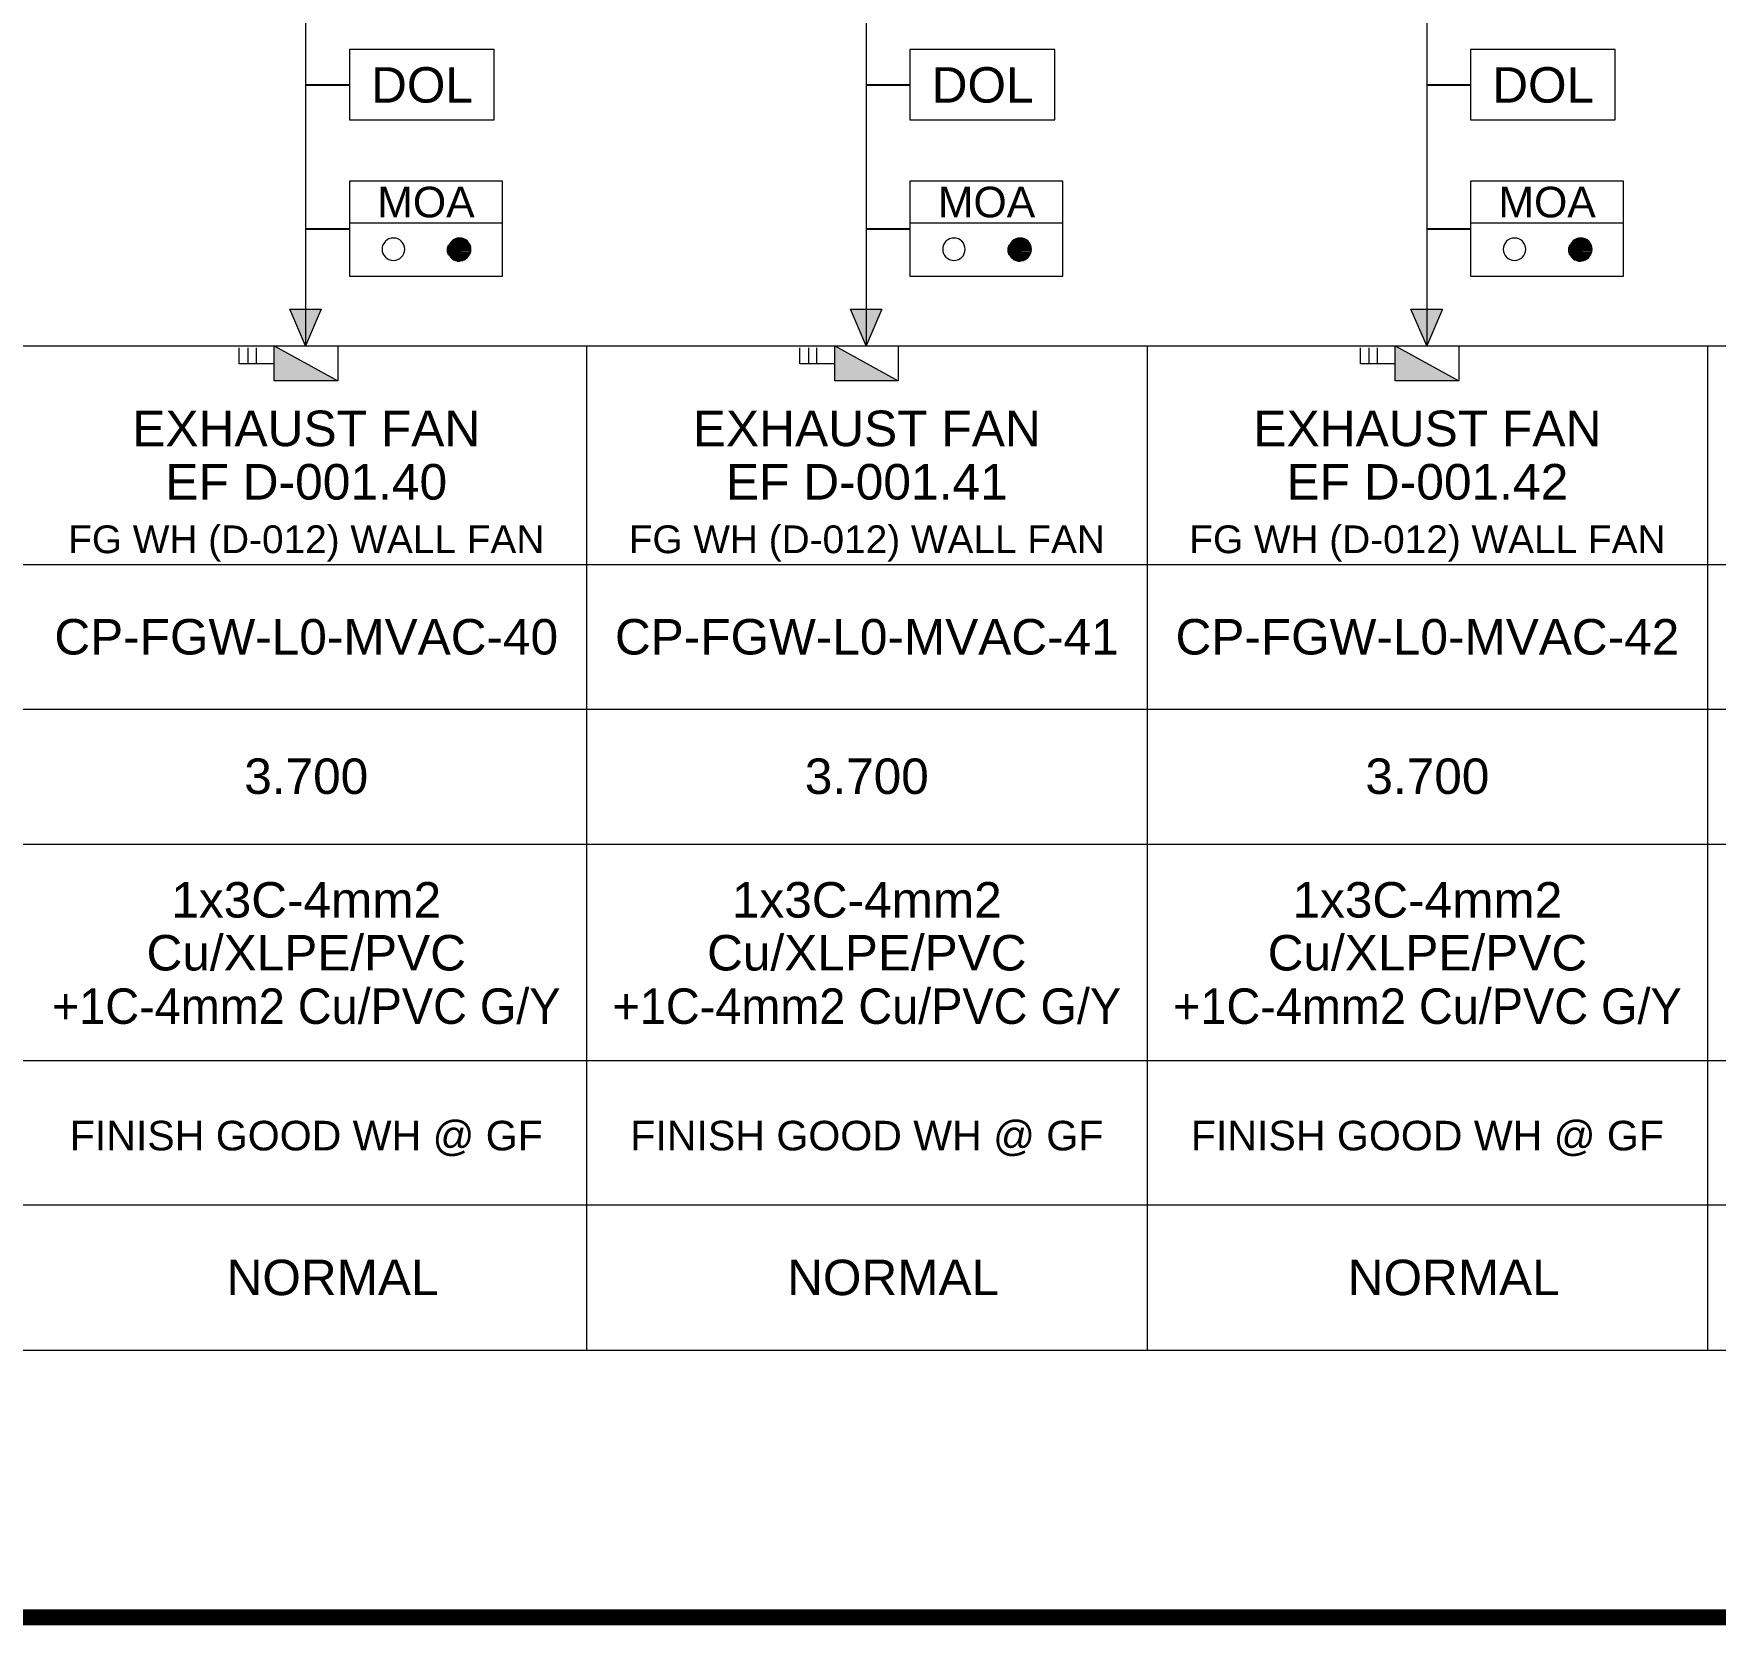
# Model space of a CAD drawing. Header units: millimetres. Extents: x -33055 to 42243, y -56860 to 24450.
# Drawn here: x -6332 to 4087, y -36574 to -26716 of the extents above; entities that cross this region are included whole.
import ezdxf
from ezdxf.enums import TextEntityAlignment as Align

# ---------------------------------------------------------------- set-up
doc = ezdxf.new("R2010")
doc.units = ezdxf.units.MM
for name, color, linetype in [('A-PATT-CONC', 7, 'Continuous'), ('E-BUSBAR', 7, 'Continuous'), ('E-LEADER', 7, 'Continuous'), ('E-SLD', 7, 'Continuous'), ('E-TABLE', 7, 'Continuous'), ('E-TEXT', 7, 'Continuous')]:
    doc.layers.add(name, color=color, linetype=linetype)
doc.styles.add('ARIAL', font='arial.ttf')

msp = doc.modelspace()

# ---------------------------------------------------------------- hatches: boundary and pattern name
at = {"layer": 'A-PATT-CONC'}
h = msp.add_hatch(color=7, dxfattribs=at)
h.dxf.hatch_style = 1
h.paths.add_polyline_path([(-4842, -28652), (-4448, -28868), (-4842, -28868), (-4842, -28652)])
h = msp.add_hatch(color=7, dxfattribs=at)
h.dxf.hatch_style = 1
h.paths.add_polyline_path([(-1369, -28652), (-975, -28868), (-1369, -28868), (-1369, -28652)])
h = msp.add_hatch(color=7, dxfattribs=at)
h.dxf.hatch_style = 1
h.paths.add_polyline_path([(2104, -28652), (2498, -28868), (2104, -28868), (2104, -28652)])
at = {"layer": 'E-SLD'}
h = msp.add_hatch(color=7, dxfattribs=at)
h.dxf.hatch_style = 1
h.paths.add_polyline_path([(-3636, -28025), (-3758, -28025), (-3631, -28029), (-3636, -28025)])
h.paths.add_polyline_path([(-3758, -28025), (-3631, -28029), (-3763, -28029), (-3758, -28025)])
h = msp.add_hatch(color=7, dxfattribs=at)
h.dxf.hatch_style = 1
h.paths.add_polyline_path([(-3640, -28021), (-3754, -28021), (-3636, -28025), (-3640, -28021)])
h.paths.add_polyline_path([(-3754, -28021), (-3636, -28025), (-3758, -28025), (-3754, -28021)])
h = msp.add_hatch(color=7, dxfattribs=at)
h.dxf.hatch_style = 1
h.paths.add_polyline_path([(-3644, -28013), (-3750, -28013), (-3640, -28021), (-3644, -28013)])
h.paths.add_polyline_path([(-3750, -28013), (-3640, -28021), (-3754, -28021), (-3750, -28013)])
h = msp.add_hatch(color=7, dxfattribs=at)
h.dxf.hatch_style = 1
h.paths.add_polyline_path([(-3644, -28008), (-3746, -28008), (-3644, -28013), (-3644, -28008)])
h.paths.add_polyline_path([(-3746, -28008), (-3644, -28013), (-3750, -28013), (-3746, -28008)])
h = msp.add_hatch(color=7, dxfattribs=at)
h.dxf.hatch_style = 1
h.paths.add_polyline_path([(-3652, -28004), (-3741, -28004), (-3644, -28008), (-3652, -28004)])
h.paths.add_polyline_path([(-3741, -28004), (-3644, -28008), (-3746, -28008), (-3741, -28004)])
h = msp.add_hatch(color=7, dxfattribs=at)
h.dxf.hatch_style = 1
h.paths.add_polyline_path([(-3657, -28000), (-3737, -28000), (-3652, -28004), (-3657, -28000)])
h.paths.add_polyline_path([(-3737, -28000), (-3652, -28004), (-3741, -28004), (-3737, -28000)])
h = msp.add_hatch(color=7, dxfattribs=at)
h.dxf.hatch_style = 1
h.paths.add_polyline_path([(-3661, -27996), (-3733, -27996), (-3657, -28000), (-3661, -27996)])
h.paths.add_polyline_path([(-3733, -27996), (-3657, -28000), (-3737, -28000), (-3733, -27996)])
h = msp.add_hatch(color=7, dxfattribs=at)
h.dxf.hatch_style = 1
h.paths.add_polyline_path([(-3669, -27991), (-3724, -27991), (-3661, -27996), (-3669, -27991)])
h.paths.add_polyline_path([(-3724, -27991), (-3661, -27996), (-3733, -27996), (-3724, -27991)])
h = msp.add_hatch(color=7, dxfattribs=at)
h.dxf.hatch_style = 1
h.paths.add_polyline_path([(-3674, -27991), (-3720, -27991), (-3669, -27991), (-3674, -27991)])
h.paths.add_polyline_path([(-3720, -27991), (-3669, -27991), (-3724, -27991), (-3720, -27991)])
h = msp.add_hatch(color=7, dxfattribs=at)
h.dxf.hatch_style = 1
h.paths.add_polyline_path([(-3682, -27987), (-3712, -27987), (-3674, -27991), (-3682, -27987)])
h.paths.add_polyline_path([(-3712, -27987), (-3674, -27991), (-3720, -27991), (-3712, -27987)])
h = msp.add_hatch(color=7, dxfattribs=at)
h.dxf.hatch_style = 1
h.paths.add_polyline_path([(-3691, -27987), (-3708, -27987), (-3682, -27987), (-3691, -27987)])
h.paths.add_polyline_path([(-3708, -27987), (-3682, -27987), (-3712, -27987), (-3708, -27987)])
h = msp.add_hatch(color=7, dxfattribs=at)
h.dxf.hatch_style = 1
h.paths.add_polyline_path([(-3695, -27987), (-3691, -27987), (-3708, -27987), (-3695, -27987)])
h = msp.add_hatch(color=7, dxfattribs=at)
h.dxf.hatch_style = 1
h.paths.add_polyline_path([(-163, -28025), (-285, -28025), (-158, -28029), (-163, -28025)])
h.paths.add_polyline_path([(-285, -28025), (-158, -28029), (-290, -28029), (-285, -28025)])
h = msp.add_hatch(color=7, dxfattribs=at)
h.dxf.hatch_style = 1
h.paths.add_polyline_path([(-167, -28021), (-281, -28021), (-163, -28025), (-167, -28021)])
h.paths.add_polyline_path([(-281, -28021), (-163, -28025), (-285, -28025), (-281, -28021)])
h = msp.add_hatch(color=7, dxfattribs=at)
h.dxf.hatch_style = 1
h.paths.add_polyline_path([(-171, -28013), (-277, -28013), (-167, -28021), (-171, -28013)])
h.paths.add_polyline_path([(-277, -28013), (-167, -28021), (-281, -28021), (-277, -28013)])
h = msp.add_hatch(color=7, dxfattribs=at)
h.dxf.hatch_style = 1
h.paths.add_polyline_path([(-171, -28008), (-273, -28008), (-171, -28013), (-171, -28008)])
h.paths.add_polyline_path([(-273, -28008), (-171, -28013), (-277, -28013), (-273, -28008)])
h = msp.add_hatch(color=7, dxfattribs=at)
h.dxf.hatch_style = 1
h.paths.add_polyline_path([(-179, -28004), (-268, -28004), (-171, -28008), (-179, -28004)])
h.paths.add_polyline_path([(-268, -28004), (-171, -28008), (-273, -28008), (-268, -28004)])
h = msp.add_hatch(color=7, dxfattribs=at)
h.dxf.hatch_style = 1
h.paths.add_polyline_path([(-184, -28000), (-264, -28000), (-179, -28004), (-184, -28000)])
h.paths.add_polyline_path([(-264, -28000), (-179, -28004), (-268, -28004), (-264, -28000)])
h = msp.add_hatch(color=7, dxfattribs=at)
h.dxf.hatch_style = 1
h.paths.add_polyline_path([(-188, -27996), (-260, -27996), (-184, -28000), (-188, -27996)])
h.paths.add_polyline_path([(-260, -27996), (-184, -28000), (-264, -28000), (-260, -27996)])
h = msp.add_hatch(color=7, dxfattribs=at)
h.dxf.hatch_style = 1
h.paths.add_polyline_path([(-196, -27991), (-251, -27991), (-188, -27996), (-196, -27991)])
h.paths.add_polyline_path([(-251, -27991), (-188, -27996), (-260, -27996), (-251, -27991)])
h = msp.add_hatch(color=7, dxfattribs=at)
h.dxf.hatch_style = 1
h.paths.add_polyline_path([(-201, -27991), (-247, -27991), (-196, -27991), (-201, -27991)])
h.paths.add_polyline_path([(-247, -27991), (-196, -27991), (-251, -27991), (-247, -27991)])
h = msp.add_hatch(color=7, dxfattribs=at)
h.dxf.hatch_style = 1
h.paths.add_polyline_path([(-209, -27987), (-239, -27987), (-201, -27991), (-209, -27987)])
h.paths.add_polyline_path([(-239, -27987), (-201, -27991), (-247, -27991), (-239, -27987)])
h = msp.add_hatch(color=7, dxfattribs=at)
h.dxf.hatch_style = 1
h.paths.add_polyline_path([(-218, -27987), (-235, -27987), (-209, -27987), (-218, -27987)])
h.paths.add_polyline_path([(-235, -27987), (-209, -27987), (-239, -27987), (-235, -27987)])
h = msp.add_hatch(color=7, dxfattribs=at)
h.dxf.hatch_style = 1
h.paths.add_polyline_path([(-222, -27987), (-218, -27987), (-235, -27987), (-222, -27987)])
h = msp.add_hatch(color=7, dxfattribs=at)
h.dxf.hatch_style = 1
h.paths.add_polyline_path([(3310, -28025), (3188, -28025), (3315, -28029), (3310, -28025)])
h.paths.add_polyline_path([(3188, -28025), (3315, -28029), (3183, -28029), (3188, -28025)])
h = msp.add_hatch(color=7, dxfattribs=at)
h.dxf.hatch_style = 1
h.paths.add_polyline_path([(3306, -28021), (3192, -28021), (3310, -28025), (3306, -28021)])
h.paths.add_polyline_path([(3192, -28021), (3310, -28025), (3188, -28025), (3192, -28021)])
h = msp.add_hatch(color=7, dxfattribs=at)
h.dxf.hatch_style = 1
h.paths.add_polyline_path([(3302, -28013), (3196, -28013), (3306, -28021), (3302, -28013)])
h.paths.add_polyline_path([(3196, -28013), (3306, -28021), (3192, -28021), (3196, -28013)])
h = msp.add_hatch(color=7, dxfattribs=at)
h.dxf.hatch_style = 1
h.paths.add_polyline_path([(3302, -28008), (3200, -28008), (3302, -28013), (3302, -28008)])
h.paths.add_polyline_path([(3200, -28008), (3302, -28013), (3196, -28013), (3200, -28008)])
h = msp.add_hatch(color=7, dxfattribs=at)
h.dxf.hatch_style = 1
h.paths.add_polyline_path([(3294, -28004), (3205, -28004), (3302, -28008), (3294, -28004)])
h.paths.add_polyline_path([(3205, -28004), (3302, -28008), (3200, -28008), (3205, -28004)])
h = msp.add_hatch(color=7, dxfattribs=at)
h.dxf.hatch_style = 1
h.paths.add_polyline_path([(3289, -28000), (3209, -28000), (3294, -28004), (3289, -28000)])
h.paths.add_polyline_path([(3209, -28000), (3294, -28004), (3205, -28004), (3209, -28000)])
h = msp.add_hatch(color=7, dxfattribs=at)
h.dxf.hatch_style = 1
h.paths.add_polyline_path([(3285, -27996), (3213, -27996), (3289, -28000), (3285, -27996)])
h.paths.add_polyline_path([(3213, -27996), (3289, -28000), (3209, -28000), (3213, -27996)])
h = msp.add_hatch(color=7, dxfattribs=at)
h.dxf.hatch_style = 1
h.paths.add_polyline_path([(3277, -27991), (3222, -27991), (3285, -27996), (3277, -27991)])
h.paths.add_polyline_path([(3222, -27991), (3285, -27996), (3213, -27996), (3222, -27991)])
h = msp.add_hatch(color=7, dxfattribs=at)
h.dxf.hatch_style = 1
h.paths.add_polyline_path([(3272, -27991), (3226, -27991), (3277, -27991), (3272, -27991)])
h.paths.add_polyline_path([(3226, -27991), (3277, -27991), (3222, -27991), (3226, -27991)])
h = msp.add_hatch(color=7, dxfattribs=at)
h.dxf.hatch_style = 1
h.paths.add_polyline_path([(3264, -27987), (3234, -27987), (3272, -27991), (3264, -27987)])
h.paths.add_polyline_path([(3234, -27987), (3272, -27991), (3226, -27991), (3234, -27987)])
h = msp.add_hatch(color=7, dxfattribs=at)
h.dxf.hatch_style = 1
h.paths.add_polyline_path([(3255, -27987), (3238, -27987), (3264, -27987), (3255, -27987)])
h.paths.add_polyline_path([(3238, -27987), (3264, -27987), (3234, -27987), (3238, -27987)])
h = msp.add_hatch(color=7, dxfattribs=at)
h.dxf.hatch_style = 1
h.paths.add_polyline_path([(3251, -27987), (3255, -27987), (3238, -27987), (3251, -27987)])
h = msp.add_hatch(color=7, dxfattribs=at)
h.dxf.hatch_style = 1
h.paths.add_polyline_path([(-3631, -28038), (-3763, -28038), (-3627, -28042), (-3631, -28038)])
h.paths.add_polyline_path([(-3763, -28038), (-3627, -28042), (-3767, -28042), (-3763, -28038)])
h = msp.add_hatch(color=7, dxfattribs=at)
h.dxf.hatch_style = 1
h.paths.add_polyline_path([(-3627, -28042), (-3767, -28042), (-3627, -28051), (-3627, -28042)])
h.paths.add_polyline_path([(-3767, -28042), (-3627, -28051), (-3767, -28051), (-3767, -28042)])
h = msp.add_hatch(color=7, dxfattribs=at)
h.dxf.hatch_style = 1
h.paths.add_polyline_path([(-3627, -28051), (-3767, -28051), (-3627, -28055), (-3627, -28051)])
h.paths.add_polyline_path([(-3767, -28051), (-3627, -28055), (-3767, -28055), (-3767, -28051)])
h = msp.add_hatch(color=7, dxfattribs=at)
h.dxf.hatch_style = 1
h.paths.add_polyline_path([(-3627, -28055), (-3767, -28055), (-3627, -28063), (-3627, -28055)])
h.paths.add_polyline_path([(-3767, -28055), (-3627, -28063), (-3767, -28063), (-3767, -28055)])
h = msp.add_hatch(color=7, dxfattribs=at)
h.dxf.hatch_style = 1
h.paths.add_polyline_path([(-3627, -28063), (-3767, -28063), (-3627, -28072), (-3627, -28063)])
h.paths.add_polyline_path([(-3767, -28063), (-3627, -28072), (-3767, -28072), (-3767, -28063)])
h = msp.add_hatch(color=7, dxfattribs=at)
h.dxf.hatch_style = 1
h.paths.add_polyline_path([(-3627, -28072), (-3767, -28072), (-3631, -28076), (-3627, -28072)])
h.paths.add_polyline_path([(-3767, -28072), (-3631, -28076), (-3763, -28076), (-3767, -28072)])
h = msp.add_hatch(color=7, dxfattribs=at)
h.dxf.hatch_style = 1
h.paths.add_polyline_path([(-3631, -28029), (-3763, -28029), (-3631, -28038), (-3631, -28029)])
h.paths.add_polyline_path([(-3763, -28029), (-3631, -28038), (-3763, -28038), (-3763, -28029)])
h = msp.add_hatch(color=7, dxfattribs=at)
h.dxf.hatch_style = 1
h.paths.add_polyline_path([(-3631, -28076), (-3763, -28076), (-3631, -28085), (-3631, -28076)])
h.paths.add_polyline_path([(-3763, -28076), (-3631, -28085), (-3763, -28085), (-3763, -28076)])
h = msp.add_hatch(color=7, dxfattribs=at)
h.dxf.hatch_style = 1
h.paths.add_polyline_path([(-3631, -28085), (-3763, -28085), (-3636, -28089), (-3631, -28085)])
h.paths.add_polyline_path([(-3763, -28085), (-3636, -28089), (-3758, -28089), (-3763, -28085)])
h = msp.add_hatch(color=7, dxfattribs=at)
h.dxf.hatch_style = 1
h.paths.add_polyline_path([(-3636, -28089), (-3758, -28089), (-3640, -28093), (-3636, -28089)])
h.paths.add_polyline_path([(-3758, -28089), (-3640, -28093), (-3754, -28093), (-3758, -28089)])
h = msp.add_hatch(color=7, dxfattribs=at)
h.dxf.hatch_style = 1
h.paths.add_polyline_path([(-3640, -28093), (-3754, -28093), (-3644, -28101), (-3640, -28093)])
h.paths.add_polyline_path([(-3754, -28093), (-3644, -28101), (-3750, -28101), (-3754, -28093)])
h = msp.add_hatch(color=7, dxfattribs=at)
h.dxf.hatch_style = 1
h.paths.add_polyline_path([(-3644, -28101), (-3750, -28101), (-3644, -28106), (-3644, -28101)])
h.paths.add_polyline_path([(-3750, -28101), (-3644, -28106), (-3746, -28106), (-3750, -28101)])
h = msp.add_hatch(color=7, dxfattribs=at)
h.dxf.hatch_style = 1
h.paths.add_polyline_path([(-3644, -28106), (-3746, -28106), (-3652, -28110), (-3644, -28106)])
h.paths.add_polyline_path([(-3746, -28106), (-3652, -28110), (-3741, -28110), (-3746, -28106)])
h = msp.add_hatch(color=7, dxfattribs=at)
h.dxf.hatch_style = 1
h.paths.add_polyline_path([(-3652, -28110), (-3741, -28110), (-3657, -28114), (-3652, -28110)])
h.paths.add_polyline_path([(-3741, -28110), (-3657, -28114), (-3737, -28114), (-3741, -28110)])
h = msp.add_hatch(color=7, dxfattribs=at)
h.dxf.hatch_style = 1
h.paths.add_polyline_path([(-3657, -28114), (-3737, -28114), (-3661, -28118), (-3657, -28114)])
h.paths.add_polyline_path([(-3737, -28114), (-3661, -28118), (-3733, -28118), (-3737, -28114)])
h = msp.add_hatch(color=7, dxfattribs=at)
h.dxf.hatch_style = 1
h.paths.add_polyline_path([(-3661, -28118), (-3733, -28118), (-3669, -28118), (-3661, -28118)])
h.paths.add_polyline_path([(-3733, -28118), (-3669, -28118), (-3724, -28118), (-3733, -28118)])
h = msp.add_hatch(color=7, dxfattribs=at)
h.dxf.hatch_style = 1
h.paths.add_polyline_path([(-3669, -28118), (-3724, -28118), (-3674, -28123), (-3669, -28118)])
h.paths.add_polyline_path([(-3724, -28118), (-3674, -28123), (-3720, -28123), (-3724, -28118)])
h = msp.add_hatch(color=7, dxfattribs=at)
h.dxf.hatch_style = 1
h.paths.add_polyline_path([(-3674, -28123), (-3720, -28123), (-3682, -28123), (-3674, -28123)])
h.paths.add_polyline_path([(-3720, -28123), (-3682, -28123), (-3712, -28123), (-3720, -28123)])
h = msp.add_hatch(color=7, dxfattribs=at)
h.dxf.hatch_style = 1
h.paths.add_polyline_path([(-3712, -28123), (-3708, -28127), (-3691, -28127), (-3712, -28123)])
h.paths.add_polyline_path([(-3708, -28127), (-3691, -28127), (-3695, -28127), (-3708, -28127)])
h = msp.add_hatch(color=7, dxfattribs=at)
h.dxf.hatch_style = 1
h.paths.add_polyline_path([(-3712, -28123), (-3682, -28123), (-3691, -28127), (-3712, -28123)])
h = msp.add_hatch(color=7, dxfattribs=at)
h.dxf.hatch_style = 1
h.paths.add_polyline_path([(-158, -28038), (-290, -28038), (-154, -28042), (-158, -28038)])
h.paths.add_polyline_path([(-290, -28038), (-154, -28042), (-294, -28042), (-290, -28038)])
h = msp.add_hatch(color=7, dxfattribs=at)
h.dxf.hatch_style = 1
h.paths.add_polyline_path([(-154, -28042), (-294, -28042), (-154, -28051), (-154, -28042)])
h.paths.add_polyline_path([(-294, -28042), (-154, -28051), (-294, -28051), (-294, -28042)])
h = msp.add_hatch(color=7, dxfattribs=at)
h.dxf.hatch_style = 1
h.paths.add_polyline_path([(-154, -28051), (-294, -28051), (-154, -28055), (-154, -28051)])
h.paths.add_polyline_path([(-294, -28051), (-154, -28055), (-294, -28055), (-294, -28051)])
h = msp.add_hatch(color=7, dxfattribs=at)
h.dxf.hatch_style = 1
h.paths.add_polyline_path([(-154, -28055), (-294, -28055), (-154, -28063), (-154, -28055)])
h.paths.add_polyline_path([(-294, -28055), (-154, -28063), (-294, -28063), (-294, -28055)])
h = msp.add_hatch(color=7, dxfattribs=at)
h.dxf.hatch_style = 1
h.paths.add_polyline_path([(-154, -28063), (-294, -28063), (-154, -28072), (-154, -28063)])
h.paths.add_polyline_path([(-294, -28063), (-154, -28072), (-294, -28072), (-294, -28063)])
h = msp.add_hatch(color=7, dxfattribs=at)
h.dxf.hatch_style = 1
h.paths.add_polyline_path([(-154, -28072), (-294, -28072), (-158, -28076), (-154, -28072)])
h.paths.add_polyline_path([(-294, -28072), (-158, -28076), (-290, -28076), (-294, -28072)])
h = msp.add_hatch(color=7, dxfattribs=at)
h.dxf.hatch_style = 1
h.paths.add_polyline_path([(-158, -28029), (-290, -28029), (-158, -28038), (-158, -28029)])
h.paths.add_polyline_path([(-290, -28029), (-158, -28038), (-290, -28038), (-290, -28029)])
h = msp.add_hatch(color=7, dxfattribs=at)
h.dxf.hatch_style = 1
h.paths.add_polyline_path([(-158, -28076), (-290, -28076), (-158, -28085), (-158, -28076)])
h.paths.add_polyline_path([(-290, -28076), (-158, -28085), (-290, -28085), (-290, -28076)])
h = msp.add_hatch(color=7, dxfattribs=at)
h.dxf.hatch_style = 1
h.paths.add_polyline_path([(-158, -28085), (-290, -28085), (-163, -28089), (-158, -28085)])
h.paths.add_polyline_path([(-290, -28085), (-163, -28089), (-285, -28089), (-290, -28085)])
h = msp.add_hatch(color=7, dxfattribs=at)
h.dxf.hatch_style = 1
h.paths.add_polyline_path([(-163, -28089), (-285, -28089), (-167, -28093), (-163, -28089)])
h.paths.add_polyline_path([(-285, -28089), (-167, -28093), (-281, -28093), (-285, -28089)])
h = msp.add_hatch(color=7, dxfattribs=at)
h.dxf.hatch_style = 1
h.paths.add_polyline_path([(-167, -28093), (-281, -28093), (-171, -28101), (-167, -28093)])
h.paths.add_polyline_path([(-281, -28093), (-171, -28101), (-277, -28101), (-281, -28093)])
h = msp.add_hatch(color=7, dxfattribs=at)
h.dxf.hatch_style = 1
h.paths.add_polyline_path([(-171, -28101), (-277, -28101), (-171, -28106), (-171, -28101)])
h.paths.add_polyline_path([(-277, -28101), (-171, -28106), (-273, -28106), (-277, -28101)])
h = msp.add_hatch(color=7, dxfattribs=at)
h.dxf.hatch_style = 1
h.paths.add_polyline_path([(-171, -28106), (-273, -28106), (-179, -28110), (-171, -28106)])
h.paths.add_polyline_path([(-273, -28106), (-179, -28110), (-268, -28110), (-273, -28106)])
h = msp.add_hatch(color=7, dxfattribs=at)
h.dxf.hatch_style = 1
h.paths.add_polyline_path([(-179, -28110), (-268, -28110), (-184, -28114), (-179, -28110)])
h.paths.add_polyline_path([(-268, -28110), (-184, -28114), (-264, -28114), (-268, -28110)])
h = msp.add_hatch(color=7, dxfattribs=at)
h.dxf.hatch_style = 1
h.paths.add_polyline_path([(-184, -28114), (-264, -28114), (-188, -28118), (-184, -28114)])
h.paths.add_polyline_path([(-264, -28114), (-188, -28118), (-260, -28118), (-264, -28114)])
h = msp.add_hatch(color=7, dxfattribs=at)
h.dxf.hatch_style = 1
h.paths.add_polyline_path([(-188, -28118), (-260, -28118), (-196, -28118), (-188, -28118)])
h.paths.add_polyline_path([(-260, -28118), (-196, -28118), (-251, -28118), (-260, -28118)])
h = msp.add_hatch(color=7, dxfattribs=at)
h.dxf.hatch_style = 1
h.paths.add_polyline_path([(-196, -28118), (-251, -28118), (-201, -28123), (-196, -28118)])
h.paths.add_polyline_path([(-251, -28118), (-201, -28123), (-247, -28123), (-251, -28118)])
h = msp.add_hatch(color=7, dxfattribs=at)
h.dxf.hatch_style = 1
h.paths.add_polyline_path([(-201, -28123), (-247, -28123), (-209, -28123), (-201, -28123)])
h.paths.add_polyline_path([(-247, -28123), (-209, -28123), (-239, -28123), (-247, -28123)])
h = msp.add_hatch(color=7, dxfattribs=at)
h.dxf.hatch_style = 1
h.paths.add_polyline_path([(-239, -28123), (-235, -28127), (-218, -28127), (-239, -28123)])
h.paths.add_polyline_path([(-235, -28127), (-218, -28127), (-222, -28127), (-235, -28127)])
h = msp.add_hatch(color=7, dxfattribs=at)
h.dxf.hatch_style = 1
h.paths.add_polyline_path([(-239, -28123), (-209, -28123), (-218, -28127), (-239, -28123)])
h = msp.add_hatch(color=7, dxfattribs=at)
h.dxf.hatch_style = 1
h.paths.add_polyline_path([(3315, -28038), (3183, -28038), (3319, -28042), (3315, -28038)])
h.paths.add_polyline_path([(3183, -28038), (3319, -28042), (3179, -28042), (3183, -28038)])
h = msp.add_hatch(color=7, dxfattribs=at)
h.dxf.hatch_style = 1
h.paths.add_polyline_path([(3319, -28042), (3179, -28042), (3319, -28051), (3319, -28042)])
h.paths.add_polyline_path([(3179, -28042), (3319, -28051), (3179, -28051), (3179, -28042)])
h = msp.add_hatch(color=7, dxfattribs=at)
h.dxf.hatch_style = 1
h.paths.add_polyline_path([(3319, -28051), (3179, -28051), (3319, -28055), (3319, -28051)])
h.paths.add_polyline_path([(3179, -28051), (3319, -28055), (3179, -28055), (3179, -28051)])
h = msp.add_hatch(color=7, dxfattribs=at)
h.dxf.hatch_style = 1
h.paths.add_polyline_path([(3319, -28055), (3179, -28055), (3319, -28063), (3319, -28055)])
h.paths.add_polyline_path([(3179, -28055), (3319, -28063), (3179, -28063), (3179, -28055)])
h = msp.add_hatch(color=7, dxfattribs=at)
h.dxf.hatch_style = 1
h.paths.add_polyline_path([(3319, -28063), (3179, -28063), (3319, -28072), (3319, -28063)])
h.paths.add_polyline_path([(3179, -28063), (3319, -28072), (3179, -28072), (3179, -28063)])
h = msp.add_hatch(color=7, dxfattribs=at)
h.dxf.hatch_style = 1
h.paths.add_polyline_path([(3319, -28072), (3179, -28072), (3315, -28076), (3319, -28072)])
h.paths.add_polyline_path([(3179, -28072), (3315, -28076), (3183, -28076), (3179, -28072)])
h = msp.add_hatch(color=7, dxfattribs=at)
h.dxf.hatch_style = 1
h.paths.add_polyline_path([(3315, -28029), (3183, -28029), (3315, -28038), (3315, -28029)])
h.paths.add_polyline_path([(3183, -28029), (3315, -28038), (3183, -28038), (3183, -28029)])
h = msp.add_hatch(color=7, dxfattribs=at)
h.dxf.hatch_style = 1
h.paths.add_polyline_path([(3315, -28076), (3183, -28076), (3315, -28085), (3315, -28076)])
h.paths.add_polyline_path([(3183, -28076), (3315, -28085), (3183, -28085), (3183, -28076)])
h = msp.add_hatch(color=7, dxfattribs=at)
h.dxf.hatch_style = 1
h.paths.add_polyline_path([(3315, -28085), (3183, -28085), (3310, -28089), (3315, -28085)])
h.paths.add_polyline_path([(3183, -28085), (3310, -28089), (3188, -28089), (3183, -28085)])
h = msp.add_hatch(color=7, dxfattribs=at)
h.dxf.hatch_style = 1
h.paths.add_polyline_path([(3310, -28089), (3188, -28089), (3306, -28093), (3310, -28089)])
h.paths.add_polyline_path([(3188, -28089), (3306, -28093), (3192, -28093), (3188, -28089)])
h = msp.add_hatch(color=7, dxfattribs=at)
h.dxf.hatch_style = 1
h.paths.add_polyline_path([(3306, -28093), (3192, -28093), (3302, -28101), (3306, -28093)])
h.paths.add_polyline_path([(3192, -28093), (3302, -28101), (3196, -28101), (3192, -28093)])
h = msp.add_hatch(color=7, dxfattribs=at)
h.dxf.hatch_style = 1
h.paths.add_polyline_path([(3302, -28101), (3196, -28101), (3302, -28106), (3302, -28101)])
h.paths.add_polyline_path([(3196, -28101), (3302, -28106), (3200, -28106), (3196, -28101)])
h = msp.add_hatch(color=7, dxfattribs=at)
h.dxf.hatch_style = 1
h.paths.add_polyline_path([(3302, -28106), (3200, -28106), (3294, -28110), (3302, -28106)])
h.paths.add_polyline_path([(3200, -28106), (3294, -28110), (3205, -28110), (3200, -28106)])
h = msp.add_hatch(color=7, dxfattribs=at)
h.dxf.hatch_style = 1
h.paths.add_polyline_path([(3294, -28110), (3205, -28110), (3289, -28114), (3294, -28110)])
h.paths.add_polyline_path([(3205, -28110), (3289, -28114), (3209, -28114), (3205, -28110)])
h = msp.add_hatch(color=7, dxfattribs=at)
h.dxf.hatch_style = 1
h.paths.add_polyline_path([(3289, -28114), (3209, -28114), (3285, -28118), (3289, -28114)])
h.paths.add_polyline_path([(3209, -28114), (3285, -28118), (3213, -28118), (3209, -28114)])
h = msp.add_hatch(color=7, dxfattribs=at)
h.dxf.hatch_style = 1
h.paths.add_polyline_path([(3285, -28118), (3213, -28118), (3277, -28118), (3285, -28118)])
h.paths.add_polyline_path([(3213, -28118), (3277, -28118), (3222, -28118), (3213, -28118)])
h = msp.add_hatch(color=7, dxfattribs=at)
h.dxf.hatch_style = 1
h.paths.add_polyline_path([(3277, -28118), (3222, -28118), (3272, -28123), (3277, -28118)])
h.paths.add_polyline_path([(3222, -28118), (3272, -28123), (3226, -28123), (3222, -28118)])
h = msp.add_hatch(color=7, dxfattribs=at)
h.dxf.hatch_style = 1
h.paths.add_polyline_path([(3272, -28123), (3226, -28123), (3264, -28123), (3272, -28123)])
h.paths.add_polyline_path([(3226, -28123), (3264, -28123), (3234, -28123), (3226, -28123)])
h = msp.add_hatch(color=7, dxfattribs=at)
h.dxf.hatch_style = 1
h.paths.add_polyline_path([(3234, -28123), (3238, -28127), (3255, -28127), (3234, -28123)])
h.paths.add_polyline_path([(3238, -28127), (3255, -28127), (3251, -28127), (3238, -28127)])
h = msp.add_hatch(color=7, dxfattribs=at)
h.dxf.hatch_style = 1
h.paths.add_polyline_path([(3234, -28123), (3264, -28123), (3255, -28127), (3234, -28123)])
h = msp.add_hatch(color=7, dxfattribs=at)
h.dxf.hatch_style = 1
h.paths.add_polyline_path([(-4745, -28423), (-4550, -28423), (-4647, -28652), (-4745, -28423)])
h = msp.add_hatch(color=7, dxfattribs=at)
h.dxf.hatch_style = 1
h.paths.add_polyline_path([(-1272, -28423), (-1077, -28423), (-1174, -28652), (-1272, -28423)])
h = msp.add_hatch(color=7, dxfattribs=at)
h.dxf.hatch_style = 1
h.paths.add_polyline_path([(2201, -28423), (2396, -28423), (2299, -28652), (2201, -28423)])

# ---------------------------------------------------------------- linework, layer by layer
at = {"color": 7, "lineweight": 0}
for p, q in [((-4842, -28652), (-4448, -28868)), ((-1369, -28652), (-975, -28868)), ((2104, -28652), (2498, -28868)), ((-5003, -28762), (-5003, -28664)), ((-4952, -28762), (-4952, -28664)), ((-1530, -28762), (-1530, -28664)), ((-1479, -28762), (-1479, -28664)), ((1943, -28762), (1943, -28664)), ((1994, -28762), (1994, -28664))]:
    msp.add_line(p, q, dxfattribs=at)
for points in [[(-4448, -28652), (-4448, -28868), (-4842, -28868), (-4842, -28652), (-4448, -28652)], [(-975, -28652), (-975, -28868), (-1369, -28868), (-1369, -28652), (-975, -28652)], [(2498, -28652), (2498, -28868), (2104, -28868), (2104, -28652), (2498, -28652)], [(-4842, -28762), (-5058, -28762), (-5058, -28664)], [(-1369, -28762), (-1585, -28762), (-1585, -28664)], [(2104, -28762), (1888, -28762), (1888, -28664)]]:
    msp.add_lwpolyline(points, dxfattribs=at)
at = {"layer": 'A-PATT-CONC', "color": 7, "lineweight": 0}
for points in [[(-4842, -28652), (-4448, -28868), (-4842, -28868), (-4842, -28652)], [(-1369, -28652), (-975, -28868), (-1369, -28868), (-1369, -28652)], [(2104, -28652), (2498, -28868), (2104, -28868), (2104, -28652)]]:
    msp.add_lwpolyline(points, dxfattribs=at)
at = {"layer": 'E-BUSBAR', "const_width": 100}
msp.add_lwpolyline([(35929, -21994), (35929, -36531), (-25829, -36531), (-25829, -40428)], dxfattribs=at)
at = {"layer": 'E-LEADER', "color": 253, "lineweight": 25, "true_color": 0x999999}
for p, q in [((-4647, -27034), (-4376, -27034)), ((-1174, -27034), (-903, -27034)), ((2299, -27034), (2570, -27034)), ((-4647, -27927), (-4376, -27927)), ((-1174, -27927), (-903, -27927)), ((2299, -27927), (2570, -27927))]:
    msp.add_line(p, q, dxfattribs=at)
at = {"layer": 'E-SLD', "color": 7, "lineweight": 0}
for p, q in [((-4647, -25908), (-4647, -28652)), ((-1174, -25908), (-1174, -28652)), ((2299, -25908), (2299, -28652)), ((-4376, -27889), (-3428, -27889)), ((-903, -27889), (45, -27889)), ((2570, -27889), (3518, -27889))]:
    msp.add_line(p, q, dxfattribs=at)
for points in [[(-4376, -26814), (-4376, -27250), (-3479, -27250), (-3479, -26814), (-4376, -26814)], [(-903, -26814), (-903, -27250), (-6, -27250), (-6, -26814), (-903, -26814)], [(2570, -26814), (2570, -27250), (3467, -27250), (3467, -26814), (2570, -26814)], [(-4376, -27631), (-4376, -28220), (-3428, -28220), (-3428, -27631), (-4376, -27631)], [(-903, -27631), (-903, -28220), (45, -28220), (45, -27631), (-903, -27631)], [(2570, -27631), (2570, -28220), (3518, -28220), (3518, -27631), (2570, -27631)], [(-4033, -28053), (-4035, -28039), (-4039, -28026), (-4045, -28014), (-4054, -28003), (-4064, -27995), (-4076, -27988), (-4089, -27984), (-4103, -27983), (-4117, -27984), (-4131, -27988), (-4142, -27995), (-4153, -28003), (-4161, -28014), (-4168, -28026), (-4172, -28039), (-4173, -28053), (-4172, -28067), (-4168, -28080), (-4161, -28092), (-4153, -28102), (-4142, -28111), (-4131, -28117), (-4117, -28121), (-4103, -28123), (-4089, -28121), (-4076, -28117), (-4064, -28111), (-4054, -28102), (-4045, -28092), (-4039, -28080), (-4035, -28067), (-4033, -28053)], [(-3623, -28053), (-3624, -28039), (-3628, -28026), (-3635, -28014), (-3643, -28003), (-3654, -27995), (-3666, -27988), (-3679, -27984), (-3693, -27983), (-3707, -27984), (-3720, -27988), (-3732, -27995), (-3742, -28003), (-3751, -28014), (-3757, -28026), (-3761, -28039), (-3763, -28053), (-3761, -28067), (-3757, -28080), (-3751, -28092), (-3742, -28102), (-3732, -28111), (-3720, -28117), (-3707, -28121), (-3693, -28123), (-3679, -28121), (-3666, -28117), (-3654, -28111), (-3643, -28102), (-3635, -28092), (-3628, -28080), (-3624, -28067), (-3623, -28053)], [(-3758, -28025), (-3631, -28029), (-3763, -28029), (-3758, -28025)], [(-3754, -28021), (-3636, -28025), (-3758, -28025), (-3754, -28021)], [(-3636, -28025), (-3758, -28025), (-3631, -28029), (-3636, -28025)], [(-3750, -28013), (-3640, -28021), (-3754, -28021), (-3750, -28013)], [(-3640, -28021), (-3754, -28021), (-3636, -28025), (-3640, -28021)], [(-3746, -28008), (-3644, -28013), (-3750, -28013), (-3746, -28008)], [(-3644, -28013), (-3750, -28013), (-3640, -28021), (-3644, -28013)], [(-3741, -28004), (-3644, -28008), (-3746, -28008), (-3741, -28004)], [(-3644, -28008), (-3746, -28008), (-3644, -28013), (-3644, -28008)], [(-3737, -28000), (-3652, -28004), (-3741, -28004), (-3737, -28000)], [(-3652, -28004), (-3741, -28004), (-3644, -28008), (-3652, -28004)], [(-3733, -27996), (-3657, -28000), (-3737, -28000), (-3733, -27996)], [(-3657, -28000), (-3737, -28000), (-3652, -28004), (-3657, -28000)], [(-3724, -27991), (-3661, -27996), (-3733, -27996), (-3724, -27991)], [(-3661, -27996), (-3733, -27996), (-3657, -28000), (-3661, -27996)], [(-3720, -27991), (-3669, -27991), (-3724, -27991), (-3720, -27991)], [(-3669, -27991), (-3724, -27991), (-3661, -27996), (-3669, -27991)], [(-3712, -27987), (-3674, -27991), (-3720, -27991), (-3712, -27987)], [(-3674, -27991), (-3720, -27991), (-3669, -27991), (-3674, -27991)], [(-3708, -27987), (-3682, -27987), (-3712, -27987), (-3708, -27987)], [(-3682, -27987), (-3712, -27987), (-3674, -27991), (-3682, -27987)], [(-3695, -27987), (-3691, -27987), (-3708, -27987), (-3695, -27987)], [(-3691, -27987), (-3708, -27987), (-3682, -27987), (-3691, -27987)], [(-560, -28053), (-562, -28039), (-566, -28026), (-572, -28014), (-581, -28003), (-591, -27995), (-603, -27988), (-616, -27984), (-630, -27983), (-644, -27984), (-658, -27988), (-669, -27995), (-680, -28003), (-688, -28014), (-695, -28026), (-699, -28039), (-700, -28053), (-699, -28067), (-695, -28080), (-688, -28092), (-680, -28102), (-669, -28111), (-658, -28117), (-644, -28121), (-630, -28123), (-616, -28121), (-603, -28117), (-591, -28111), (-581, -28102), (-572, -28092), (-566, -28080), (-562, -28067), (-560, -28053)], [(-150, -28053), (-151, -28039), (-155, -28026), (-162, -28014), (-170, -28003), (-181, -27995), (-193, -27988), (-206, -27984), (-220, -27983), (-234, -27984), (-247, -27988), (-259, -27995), (-269, -28003), (-278, -28014), (-284, -28026), (-288, -28039), (-290, -28053), (-288, -28067), (-284, -28080), (-278, -28092), (-269, -28102), (-259, -28111), (-247, -28117), (-234, -28121), (-220, -28123), (-206, -28121), (-193, -28117), (-181, -28111), (-170, -28102), (-162, -28092), (-155, -28080), (-151, -28067), (-150, -28053)], [(-285, -28025), (-158, -28029), (-290, -28029), (-285, -28025)], [(-281, -28021), (-163, -28025), (-285, -28025), (-281, -28021)], [(-163, -28025), (-285, -28025), (-158, -28029), (-163, -28025)], [(-277, -28013), (-167, -28021), (-281, -28021), (-277, -28013)], [(-167, -28021), (-281, -28021), (-163, -28025), (-167, -28021)], [(-273, -28008), (-171, -28013), (-277, -28013), (-273, -28008)], [(-171, -28013), (-277, -28013), (-167, -28021), (-171, -28013)], [(-268, -28004), (-171, -28008), (-273, -28008), (-268, -28004)], [(-171, -28008), (-273, -28008), (-171, -28013), (-171, -28008)], [(-264, -28000), (-179, -28004), (-268, -28004), (-264, -28000)], [(-179, -28004), (-268, -28004), (-171, -28008), (-179, -28004)], [(-260, -27996), (-184, -28000), (-264, -28000), (-260, -27996)], [(-184, -28000), (-264, -28000), (-179, -28004), (-184, -28000)], [(-251, -27991), (-188, -27996), (-260, -27996), (-251, -27991)], [(-188, -27996), (-260, -27996), (-184, -28000), (-188, -27996)], [(-247, -27991), (-196, -27991), (-251, -27991), (-247, -27991)], [(-196, -27991), (-251, -27991), (-188, -27996), (-196, -27991)], [(-239, -27987), (-201, -27991), (-247, -27991), (-239, -27987)], [(-201, -27991), (-247, -27991), (-196, -27991), (-201, -27991)], [(-235, -27987), (-209, -27987), (-239, -27987), (-235, -27987)], [(-209, -27987), (-239, -27987), (-201, -27991), (-209, -27987)], [(-222, -27987), (-218, -27987), (-235, -27987), (-222, -27987)], [(-218, -27987), (-235, -27987), (-209, -27987), (-218, -27987)], [(2913, -28053), (2911, -28039), (2907, -28026), (2901, -28014), (2892, -28003), (2882, -27995), (2870, -27988), (2857, -27984), (2843, -27983), (2829, -27984), (2815, -27988), (2804, -27995), (2793, -28003), (2785, -28014), (2778, -28026), (2774, -28039), (2773, -28053), (2774, -28067), (2778, -28080), (2785, -28092), (2793, -28102), (2804, -28111), (2815, -28117), (2829, -28121), (2843, -28123), (2857, -28121), (2870, -28117), (2882, -28111), (2892, -28102), (2901, -28092), (2907, -28080), (2911, -28067), (2913, -28053)], [(3323, -28053), (3322, -28039), (3318, -28026), (3311, -28014), (3303, -28003), (3292, -27995), (3280, -27988), (3267, -27984), (3253, -27983), (3239, -27984), (3226, -27988), (3214, -27995), (3204, -28003), (3195, -28014), (3189, -28026), (3185, -28039), (3183, -28053), (3185, -28067), (3189, -28080), (3195, -28092), (3204, -28102), (3214, -28111), (3226, -28117), (3239, -28121), (3253, -28123), (3267, -28121), (3280, -28117), (3292, -28111), (3303, -28102), (3311, -28092), (3318, -28080), (3322, -28067), (3323, -28053)], [(3188, -28025), (3315, -28029), (3183, -28029), (3188, -28025)], [(3192, -28021), (3310, -28025), (3188, -28025), (3192, -28021)], [(3310, -28025), (3188, -28025), (3315, -28029), (3310, -28025)], [(3196, -28013), (3306, -28021), (3192, -28021), (3196, -28013)], [(3306, -28021), (3192, -28021), (3310, -28025), (3306, -28021)], [(3200, -28008), (3302, -28013), (3196, -28013), (3200, -28008)], [(3302, -28013), (3196, -28013), (3306, -28021), (3302, -28013)], [(3205, -28004), (3302, -28008), (3200, -28008), (3205, -28004)], [(3302, -28008), (3200, -28008), (3302, -28013), (3302, -28008)], [(3209, -28000), (3294, -28004), (3205, -28004), (3209, -28000)], [(3294, -28004), (3205, -28004), (3302, -28008), (3294, -28004)], [(3213, -27996), (3289, -28000), (3209, -28000), (3213, -27996)], [(3289, -28000), (3209, -28000), (3294, -28004), (3289, -28000)], [(3222, -27991), (3285, -27996), (3213, -27996), (3222, -27991)], [(3285, -27996), (3213, -27996), (3289, -28000), (3285, -27996)], [(3226, -27991), (3277, -27991), (3222, -27991), (3226, -27991)], [(3277, -27991), (3222, -27991), (3285, -27996), (3277, -27991)], [(3234, -27987), (3272, -27991), (3226, -27991), (3234, -27987)], [(3272, -27991), (3226, -27991), (3277, -27991), (3272, -27991)], [(3238, -27987), (3264, -27987), (3234, -27987), (3238, -27987)], [(3264, -27987), (3234, -27987), (3272, -27991), (3264, -27987)], [(3251, -27987), (3255, -27987), (3238, -27987), (3251, -27987)], [(3255, -27987), (3238, -27987), (3264, -27987), (3255, -27987)], [(-3763, -28038), (-3627, -28042), (-3767, -28042), (-3763, -28038)], [(-3627, -28042), (-3767, -28042), (-3627, -28051), (-3627, -28042)], [(-3767, -28042), (-3627, -28051), (-3767, -28051), (-3767, -28042)], [(-3627, -28051), (-3767, -28051), (-3627, -28055), (-3627, -28051)], [(-3767, -28051), (-3627, -28055), (-3767, -28055), (-3767, -28051)], [(-3627, -28055), (-3767, -28055), (-3627, -28063), (-3627, -28055)], [(-3767, -28055), (-3627, -28063), (-3767, -28063), (-3767, -28055)], [(-3627, -28063), (-3767, -28063), (-3627, -28072), (-3627, -28063)], [(-3767, -28063), (-3627, -28072), (-3767, -28072), (-3767, -28063)], [(-3627, -28072), (-3767, -28072), (-3631, -28076), (-3627, -28072)], [(-3767, -28072), (-3631, -28076), (-3763, -28076), (-3767, -28072)], [(-3631, -28029), (-3763, -28029), (-3631, -28038), (-3631, -28029)], [(-3763, -28029), (-3631, -28038), (-3763, -28038), (-3763, -28029)], [(-3631, -28038), (-3763, -28038), (-3627, -28042), (-3631, -28038)], [(-3631, -28076), (-3763, -28076), (-3631, -28085), (-3631, -28076)], [(-3763, -28076), (-3631, -28085), (-3763, -28085), (-3763, -28076)], [(-3631, -28085), (-3763, -28085), (-3636, -28089), (-3631, -28085)], [(-3763, -28085), (-3636, -28089), (-3758, -28089), (-3763, -28085)], [(-3636, -28089), (-3758, -28089), (-3640, -28093), (-3636, -28089)], [(-3758, -28089), (-3640, -28093), (-3754, -28093), (-3758, -28089)], [(-3640, -28093), (-3754, -28093), (-3644, -28101), (-3640, -28093)], [(-3754, -28093), (-3644, -28101), (-3750, -28101), (-3754, -28093)], [(-3644, -28101), (-3750, -28101), (-3644, -28106), (-3644, -28101)], [(-3750, -28101), (-3644, -28106), (-3746, -28106), (-3750, -28101)], [(-3644, -28106), (-3746, -28106), (-3652, -28110), (-3644, -28106)], [(-3746, -28106), (-3652, -28110), (-3741, -28110), (-3746, -28106)], [(-3652, -28110), (-3741, -28110), (-3657, -28114), (-3652, -28110)], [(-3741, -28110), (-3657, -28114), (-3737, -28114), (-3741, -28110)], [(-3657, -28114), (-3737, -28114), (-3661, -28118), (-3657, -28114)], [(-3737, -28114), (-3661, -28118), (-3733, -28118), (-3737, -28114)], [(-3661, -28118), (-3733, -28118), (-3669, -28118), (-3661, -28118)], [(-3733, -28118), (-3669, -28118), (-3724, -28118), (-3733, -28118)], [(-3669, -28118), (-3724, -28118), (-3674, -28123), (-3669, -28118)], [(-3724, -28118), (-3674, -28123), (-3720, -28123), (-3724, -28118)], [(-3674, -28123), (-3720, -28123), (-3682, -28123), (-3674, -28123)], [(-3720, -28123), (-3682, -28123), (-3712, -28123), (-3720, -28123)], [(-3712, -28123), (-3708, -28127), (-3691, -28127), (-3712, -28123)], [(-3712, -28123), (-3682, -28123), (-3691, -28127), (-3712, -28123)], [(-3708, -28127), (-3691, -28127), (-3695, -28127), (-3708, -28127)], [(-290, -28038), (-154, -28042), (-294, -28042), (-290, -28038)], [(-154, -28042), (-294, -28042), (-154, -28051), (-154, -28042)], [(-294, -28042), (-154, -28051), (-294, -28051), (-294, -28042)], [(-154, -28051), (-294, -28051), (-154, -28055), (-154, -28051)], [(-294, -28051), (-154, -28055), (-294, -28055), (-294, -28051)], [(-154, -28055), (-294, -28055), (-154, -28063), (-154, -28055)], [(-294, -28055), (-154, -28063), (-294, -28063), (-294, -28055)], [(-154, -28063), (-294, -28063), (-154, -28072), (-154, -28063)], [(-294, -28063), (-154, -28072), (-294, -28072), (-294, -28063)], [(-154, -28072), (-294, -28072), (-158, -28076), (-154, -28072)], [(-294, -28072), (-158, -28076), (-290, -28076), (-294, -28072)], [(-158, -28029), (-290, -28029), (-158, -28038), (-158, -28029)], [(-290, -28029), (-158, -28038), (-290, -28038), (-290, -28029)], [(-158, -28038), (-290, -28038), (-154, -28042), (-158, -28038)], [(-158, -28076), (-290, -28076), (-158, -28085), (-158, -28076)], [(-290, -28076), (-158, -28085), (-290, -28085), (-290, -28076)], [(-158, -28085), (-290, -28085), (-163, -28089), (-158, -28085)], [(-290, -28085), (-163, -28089), (-285, -28089), (-290, -28085)], [(-163, -28089), (-285, -28089), (-167, -28093), (-163, -28089)], [(-285, -28089), (-167, -28093), (-281, -28093), (-285, -28089)], [(-167, -28093), (-281, -28093), (-171, -28101), (-167, -28093)], [(-281, -28093), (-171, -28101), (-277, -28101), (-281, -28093)], [(-171, -28101), (-277, -28101), (-171, -28106), (-171, -28101)], [(-277, -28101), (-171, -28106), (-273, -28106), (-277, -28101)], [(-171, -28106), (-273, -28106), (-179, -28110), (-171, -28106)], [(-273, -28106), (-179, -28110), (-268, -28110), (-273, -28106)], [(-179, -28110), (-268, -28110), (-184, -28114), (-179, -28110)], [(-268, -28110), (-184, -28114), (-264, -28114), (-268, -28110)], [(-184, -28114), (-264, -28114), (-188, -28118), (-184, -28114)], [(-264, -28114), (-188, -28118), (-260, -28118), (-264, -28114)], [(-188, -28118), (-260, -28118), (-196, -28118), (-188, -28118)], [(-260, -28118), (-196, -28118), (-251, -28118), (-260, -28118)], [(-196, -28118), (-251, -28118), (-201, -28123), (-196, -28118)], [(-251, -28118), (-201, -28123), (-247, -28123), (-251, -28118)], [(-201, -28123), (-247, -28123), (-209, -28123), (-201, -28123)], [(-247, -28123), (-209, -28123), (-239, -28123), (-247, -28123)], [(-239, -28123), (-235, -28127), (-218, -28127), (-239, -28123)], [(-239, -28123), (-209, -28123), (-218, -28127), (-239, -28123)], [(-235, -28127), (-218, -28127), (-222, -28127), (-235, -28127)], [(3183, -28038), (3319, -28042), (3179, -28042), (3183, -28038)], [(3319, -28042), (3179, -28042), (3319, -28051), (3319, -28042)], [(3179, -28042), (3319, -28051), (3179, -28051), (3179, -28042)], [(3319, -28051), (3179, -28051), (3319, -28055), (3319, -28051)], [(3179, -28051), (3319, -28055), (3179, -28055), (3179, -28051)], [(3319, -28055), (3179, -28055), (3319, -28063), (3319, -28055)], [(3179, -28055), (3319, -28063), (3179, -28063), (3179, -28055)], [(3319, -28063), (3179, -28063), (3319, -28072), (3319, -28063)], [(3179, -28063), (3319, -28072), (3179, -28072), (3179, -28063)], [(3319, -28072), (3179, -28072), (3315, -28076), (3319, -28072)], [(3179, -28072), (3315, -28076), (3183, -28076), (3179, -28072)], [(3315, -28029), (3183, -28029), (3315, -28038), (3315, -28029)], [(3183, -28029), (3315, -28038), (3183, -28038), (3183, -28029)], [(3315, -28038), (3183, -28038), (3319, -28042), (3315, -28038)], [(3315, -28076), (3183, -28076), (3315, -28085), (3315, -28076)], [(3183, -28076), (3315, -28085), (3183, -28085), (3183, -28076)], [(3315, -28085), (3183, -28085), (3310, -28089), (3315, -28085)], [(3183, -28085), (3310, -28089), (3188, -28089), (3183, -28085)], [(3310, -28089), (3188, -28089), (3306, -28093), (3310, -28089)], [(3188, -28089), (3306, -28093), (3192, -28093), (3188, -28089)], [(3306, -28093), (3192, -28093), (3302, -28101), (3306, -28093)], [(3192, -28093), (3302, -28101), (3196, -28101), (3192, -28093)], [(3302, -28101), (3196, -28101), (3302, -28106), (3302, -28101)], [(3196, -28101), (3302, -28106), (3200, -28106), (3196, -28101)], [(3302, -28106), (3200, -28106), (3294, -28110), (3302, -28106)], [(3200, -28106), (3294, -28110), (3205, -28110), (3200, -28106)], [(3294, -28110), (3205, -28110), (3289, -28114), (3294, -28110)], [(3205, -28110), (3289, -28114), (3209, -28114), (3205, -28110)], [(3289, -28114), (3209, -28114), (3285, -28118), (3289, -28114)], [(3209, -28114), (3285, -28118), (3213, -28118), (3209, -28114)], [(3285, -28118), (3213, -28118), (3277, -28118), (3285, -28118)], [(3213, -28118), (3277, -28118), (3222, -28118), (3213, -28118)], [(3277, -28118), (3222, -28118), (3272, -28123), (3277, -28118)], [(3222, -28118), (3272, -28123), (3226, -28123), (3222, -28118)], [(3272, -28123), (3226, -28123), (3264, -28123), (3272, -28123)], [(3226, -28123), (3264, -28123), (3234, -28123), (3226, -28123)], [(3234, -28123), (3238, -28127), (3255, -28127), (3234, -28123)], [(3234, -28123), (3264, -28123), (3255, -28127), (3234, -28123)], [(3238, -28127), (3255, -28127), (3251, -28127), (3238, -28127)], [(-4647, -28652), (-4745, -28423), (-4550, -28423), (-4647, -28652)], [(-4745, -28423), (-4550, -28423), (-4647, -28652), (-4745, -28423)], [(-1174, -28652), (-1272, -28423), (-1077, -28423), (-1174, -28652)], [(-1272, -28423), (-1077, -28423), (-1174, -28652), (-1272, -28423)], [(2299, -28652), (2201, -28423), (2396, -28423), (2299, -28652)], [(2201, -28423), (2396, -28423), (2299, -28652), (2201, -28423)]]:
    msp.add_lwpolyline(points, dxfattribs=at)
at = {"layer": 'E-TABLE', "color": 7, "lineweight": 0}
for p, q in [((-32967, -28652), (35297, -28652)), ((-2907, -28652), (-2907, -34875)), ((566, -28652), (566, -34875)), ((4039, -28652), (4039, -34875)), ((-32967, -30006), (35297, -30006)), ((-32967, -30902), (35297, -30902)), ((-32967, -31739), (35297, -31739)), ((-32967, -33079), (35297, -33079)), ((-32967, -33975), (35297, -33975)), ((-32967, -34875), (35297, -34875))]:
    msp.add_line(p, q, dxfattribs=at)

# ---------------------------------------------------------------- texts
at = {"layer": 'E-TEXT', "color": 7, "style": 'ARIAL'}
for s, height, p in [('DOL', 219.7, (-4241, -27144)), ('DOL', 219.7, (-768, -27144)), ('DOL', 219.7, (2705, -27144)), ('MOA', 189.7, (-4203, -27855)), ('MOA', 189.7, (-730, -27855)), ('MOA', 189.7, (2743, -27855))]:
    msp.add_text(s, height=height, dxfattribs=at).set_placement(p)
for s, height, p in [('EXHAUST FAN', 220.51, (-4643, -29273)), ('EXHAUST FAN', 220.51, (-1170, -29273)), ('EXHAUST FAN', 220.51, (2303, -29273)), ('EF D-001.40', 220.51, (-4643, -29604)), ('EF D-001.41', 220.51, (-1170, -29604)), ('EF D-001.42', 220.51, (2303, -29604)), ('FG WH (D-012) WALL FAN', 172.01, (-4643, -29936)), ('FG WH (D-012) WALL FAN', 172.01, (-1170, -29936)), ('FG WH (D-012) WALL FAN', 172.01, (2303, -29936)), ('CP-FGW-L0-MVAC-40', 219.75, (-4643, -30564)), ('CP-FGW-L0-MVAC-41', 219.75, (-1170, -30564)), ('CP-FGW-L0-MVAC-42', 219.75, (2303, -30564)), ('3.700', 219.7, (-4643, -31428)), ('3.700', 219.7, (-1170, -31428)), ('3.700', 219.7, (2303, -31428)), ('1x3C-4mm2', 219.7, (-4643, -32194)), ('1x3C-4mm2', 219.7, (-1170, -32194)), ('1x3C-4mm2', 219.7, (2303, -32194)), ('Cu/XLPE/PVC', 219.75, (-4643, -32522)), ('Cu/XLPE/PVC', 219.75, (-1170, -32522)), ('Cu/XLPE/PVC', 219.75, (2303, -32522)), ('NORMAL', 219.7, (-4480, -34534)), ('NORMAL', 219.7, (-1007, -34534)), ('NORMAL', 219.7, (2466, -34534))]:
    msp.add_text(s, height=height, dxfattribs=at).set_placement(p, align=Align.CENTER)
for s, height, width, p in [('+1C-4mm2 Cu/PVC G/Y', 219.75, 0.94498, (-4643, -32853)), ('+1C-4mm2 Cu/PVC G/Y', 219.75, 0.94498, (-1170, -32853)), ('+1C-4mm2 Cu/PVC G/Y', 219.75, 0.94498, (2303, -32853)), ('FINISH GOOD WH @ GF', 183.29, 0.994173, (-4643, -33637)), ('FINISH GOOD WH @ GF', 183.29, 0.994173, (-1170, -33637)), ('FINISH GOOD WH @ GF', 183.29, 0.994173, (2303, -33637))]:
    msp.add_text(s, height=height, dxfattribs=dict(at, width=width)).set_placement(p, align=Align.CENTER)

doc.saveas('drawing.dxf')
